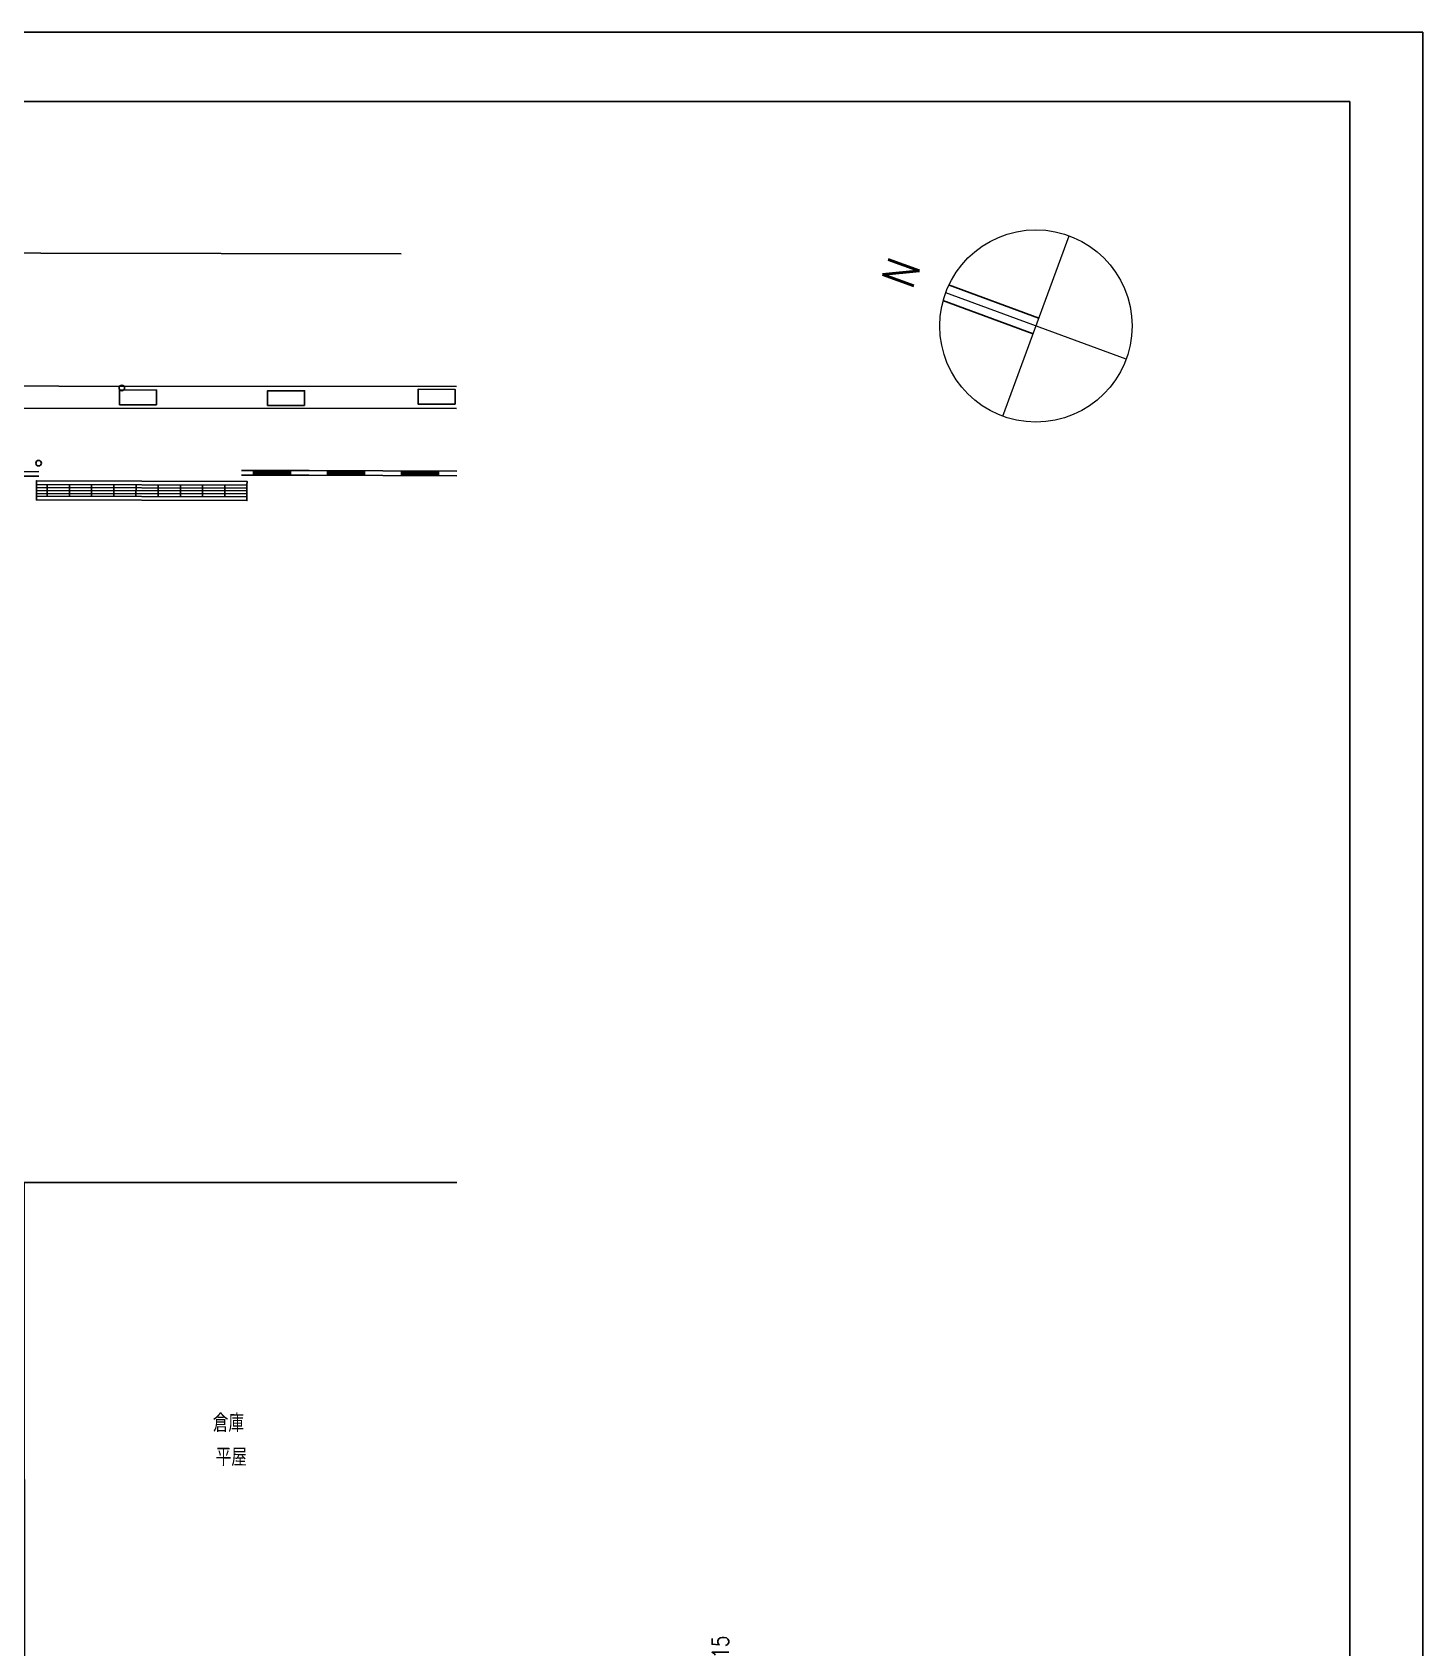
# Model space of a CAD drawing. Header units: millimetres. Extents: x 0 to 126150, y 0 to 89100.
# Drawn here: x 88561 to 126150, y 45425 to 89100 of the extents above; entities that cross this region are included whole.
import ezdxf
from ezdxf.enums import TextEntityAlignment as Align

# ---------------------------------------------------------------- set-up
doc = ezdxf.new("R2010")
doc.units = ezdxf.units.MM
doc.header["$LTSCALE"] = 0.2
doc.layers.get('Defpoints').update_dxf_attribs({"color": 5})
for name, color, linetype in [('A_寸法', 7, 'Continuous'), ('A_建築', 8, 'Continuous'), ('A_方位', 8, 'Continuous')]:
    doc.layers.add(name, color=color, linetype=linetype)
doc.styles.add('Dim', font='simplex.shx', dxfattribs={"width": 0.8, "bigfont": 'extfont2.shx'})
doc.styles.get("Standard").update_dxf_attribs({"font": 'simplex.shx', "width": 0.8, "bigfont": 'extfont2.shx'})
doc.dimstyles.new('1-150', dxfattribs={"dimscale": 150, "dimtxt": 3, "dimasz": 1, "dimexe": 1, "dimexo": 1, "dimgap": 1, "dimtad": 1, "dimdec": 1, "dimrnd": 0.5, "dimdsep": 46, "dimtxsty": 'Dim', "dimblk": 'DOT', "dimcen": 2.5, "dimclrd": 256, "dimclre": 256, "dimclrt": 256, "dimadec": 0, "dimazin": 0, "dimtfac": 1, "dimtdec": 1, "dimtix": 1, "dimtmove": 2, "dimatfit": 3, "dimldrblk": 'OPEN30', "dimfxl": 1, "dimlwd": -1, "dimlwe": -1, "dimarcsym": 1})

# ---------------------------------------------------------------- blocks, each defined once
blk = doc.blocks.new('_Dot')
at = {"color": 0, "linetype": 'ByBlock', "lineweight": -2}
blk.add_line((-0.5, 0), (-1, 0), dxfattribs=at)
at = {"color": 0, "linetype": 'ByBlock', "const_width": 0.5}
blk.add_lwpolyline([(-0.25, 0, 1), (0.25, 0, 1)], format="xyb", close=True, dxfattribs=at)
blk = doc.blocks.new('*D14')
at = {"layer": 'A_寸法', "transparency": 16777216}
for p, q in [((107540, 44895), (107540, 45045)), ((99061, 44745), (107690, 44745)), ((107540, 44430), (107540, 44745)), ((98869, 44430), (107690, 44430)), ((107540, 44280), (107540, 44130))]:
    blk.add_line(p, q, dxfattribs=at)
at = {"layer": 'Defpoints', "color": 0, "transparency": 16777216}
for p in [(98911, 44745), (107540, 44745), (98719, 44430)]:
    blk.add_point(p, dxfattribs=at)
at = {"layer": 'A_寸法', "transparency": 16777216, "xscale": 150, "yscale": 150, "zscale": 150}
for p, rotation in [((107540, 44745), 270), ((107540, 44430), 90)]:
    blk.add_blockref('_Dot', p, dxfattribs=dict(at, rotation=rotation))
at = {"layer": 'A_寸法', "transparency": 16777216, "insert": (107165, 45287), "char_height": 450, "attachment_point": 5, "rotation": 90, "style": 'Dim'}
blk.add_mtext('315', dxfattribs=at)
blk = doc.blocks.new('_Open30')
at = {"color": 0, "linetype": 'ByBlock', "lineweight": -2}
for p, q in [((-1, 0.27), (0, 0)), ((0, 0), (-1, -0.27)), ((0, 0), (-1, 0))]:
    blk.add_line(p, q, dxfattribs=at)

msp = doc.modelspace()

# ---------------------------------------------------------------- linework, layer by layer
at = {"layer": 'A_建築', "lineweight": -3}
for points in [[(15724.61, 83268.3), (98529.17, 83112.04)], [(3223.7, 79605.27), (100033.22, 79524.81)], [(3223.7, 78986.92), (100032.71, 78924.81)], [(88736.96, 77228.11), (86736.98, 77220.79), (84737, 77213.47), (84582.33, 77212.94), (82142.25, 74001.83), (87062.8, 38366.75), (88905.49, 25021.78), (89649.51, 19633.6), (90059.98, 19690.28), (90225.17, 18493.89), (89814.72, 18437.21), (89961.81, 17371.8), (92221.53, 15473.98), (98344.39, 15847.44)], [(88737.44, 77103.12), (86737.43, 77095.81), (84737.45, 77088.49), (84582.78, 77087.93)], [(88670.81, 76555.16), (94364.03, 76539.26), (94363.76, 76439.26), (88670.53, 76455.17), (88671.98, 76975.16), (94365.21, 76959.26), (94364.92, 76859.26), (88671.7, 76875.16)], [(88964.95, 76874.34), (88964.06, 76554.34)], [(89564.94, 76872.66), (89564.05, 76552.67)], [(90164.94, 76870.98), (90164.05, 76550.99)], [(90764.94, 76869.31), (90764.05, 76549.32)], [(91364.94, 76867.63), (91364.05, 76547.64)], [(100041.21, 77112.29), (98041.21, 77117.87), (96041.22, 77123.46), (94216.33, 77128.55)], [(100041.55, 77237.28), (98041.56, 77242.87), (96041.57, 77248.45), (94216.68, 77253.56)], [(94541.58, 77252.64), (94541.22, 77127.64)], [(95541.26, 77137.35), (94541.26, 77140.14)], [(94541.3, 77152.64), (95541.3, 77149.85)], [(95541.33, 77162.35), (94541.33, 77165.14)], [(94541.37, 77177.64), (95541.37, 77174.86)], [(95541.4, 77187.35), (94541.4, 77190.15)], [(94541.43, 77202.64), (95541.43, 77199.86)], [(95541.47, 77212.35), (94541.47, 77215.14)], [(94541.51, 77227.64), (95541.5, 77224.85)], [(95541.53, 77237.35), (94541.55, 77240.14)], [(95541.57, 77249.85), (95541.22, 77124.85)], [(96541.57, 77247.05), (96541.22, 77122.06)], [(97541.25, 77131.77), (96541.26, 77134.55)], [(96541.29, 77147.06), (97541.29, 77144.26)], [(97541.32, 77156.77), (96541.32, 77159.55)], [(96541.36, 77172.06), (97541.35, 77169.27)], [(97541.39, 77181.77), (96541.39, 77184.56)], [(96541.43, 77197.05), (97541.42, 77194.27)], [(97541.46, 77206.76), (96541.47, 77209.56)], [(96541.5, 77222.05), (97541.49, 77219.27)], [(97541.52, 77231.76), (96541.53, 77234.56)], [(97541.56, 77244.27), (97541.22, 77119.26)], [(98541.56, 77241.48), (98541.21, 77116.47)], [(99541.25, 77126.18), (98541.24, 77128.97)], [(98541.28, 77141.47), (99541.29, 77138.69)], [(99541.31, 77151.18), (98541.32, 77153.98)], [(98541.36, 77166.47), (99541.34, 77163.69)], [(99541.38, 77176.18), (98541.39, 77178.97)], [(98541.42, 77191.47), (99541.41, 77188.68)], [(99541.45, 77201.18), (98541.45, 77203.97)], [(98541.49, 77216.47), (99541.49, 77213.68)], [(99541.52, 77226.19), (98541.53, 77228.97)], [(99541.56, 77238.68), (99541.21, 77113.68)], [(88671.03, 76635.16), (94364.26, 76619.27)], [(88671.25, 76715.16), (94364.48, 76699.26)], [(88671.47, 76795.16), (94364.7, 76779.26)], [(91964.94, 76865.96), (91964.04, 76545.97)], [(92564.94, 76864.29), (92564.04, 76544.28)], [(93164.93, 76862.61), (93164.04, 76542.62)], [(93764.93, 76860.94), (93764.04, 76540.93)], [(94364.92, 76859.26), (94364.03, 76539.26)], [(100041.55, 58005.95), (88336.81, 57999.62), (88345.46, 41948.31), (100041.55, 41954.57)]]:
    msp.add_lwpolyline(points, dxfattribs=at)
for points in [[(91920.5, 79029.1), (90920.5, 79031.89), (90921.62, 79431.88), (91921.62, 79429.09)], [(95921.59, 79008.25), (94921.58, 79011.04), (94922.7, 79411.04), (95922.7, 79408.24)], [(99991.45, 79045.93), (99992.58, 79445.93), (98992.57, 79448.72), (98991.46, 79048.73)]]:
    msp.add_lwpolyline(points, close=True, dxfattribs=at)
for centre in [(90981.67, 79485.46), (88730.35, 77450.28)]:
    msp.add_circle(centre, 75, dxfattribs=at)
at = {"layer": 'A_方位', "lineweight": 13}
for p, q in [((114798.39, 78722.54), (116589.57, 83601.32)), ((118133.41, 80266.38), (113254.63, 82057.55))]:
    msp.add_line(p, q, dxfattribs=at)
at = {"layer": 'A_方位', "lineweight": 25}
for p, q in [((115771.53, 81373.18), (113332.18, 82268.77)), ((115616.43, 80950.75), (113177.08, 81846.34))]:
    msp.add_line(p, q, dxfattribs=at)
at = {"layer": 'A_方位', "lineweight": 13}
msp.add_circle((115693.06, 81160.96), 2599.58, dxfattribs=at)
at = {"layer": 'Defpoints'}
for points in [[(0, 0), (126150, 0), (126150, 89100), (0, 89100)], [(1972.5, 4707.81), (124177.5, 4707.81), (124177.5, 87225), (1972.5, 87225)]]:
    msp.add_lwpolyline(points, close=True, dxfattribs=at)

# ---------------------------------------------------------------- texts
at = {"layer": 'A_建築', "lineweight": -3, "width": 0.8}
for s, rotation, p in [('倉庫', 359.839912, (93439.97, 51115.86)), ('平屋', 359.840115, (93516.97, 50192.86))]:
    msp.add_text(s, height=481.203, rotation=rotation, dxfattribs=at).set_placement(p, align=Align.BOTTOM_LEFT)
at = {"layer": 'A_方位', "width": 0.8}
msp.add_text('N', height=900, rotation=69.826055, dxfattribs=at).set_placement((111507.56, 82437.42), align=Align.TOP_LEFT)

# ---------------------------------------------------------------- dimensions: what is measured, and where the dimension line sits
at = {"layer": 'A_寸法'}
dim = msp.add_linear_dim(base=(107539.65, 44744.81), p1=(98718.55, 44429.8), p2=(98910.97, 44744.81), angle=90, dimstyle='1-150', dxfattribs=at)
dim.commit()
dim.dimension.update_dxf_attribs({"geometry": '*D14', "text_midpoint": (107164.65, 45287.31), "dimtype": 160})

doc.saveas('drawing.dxf')
